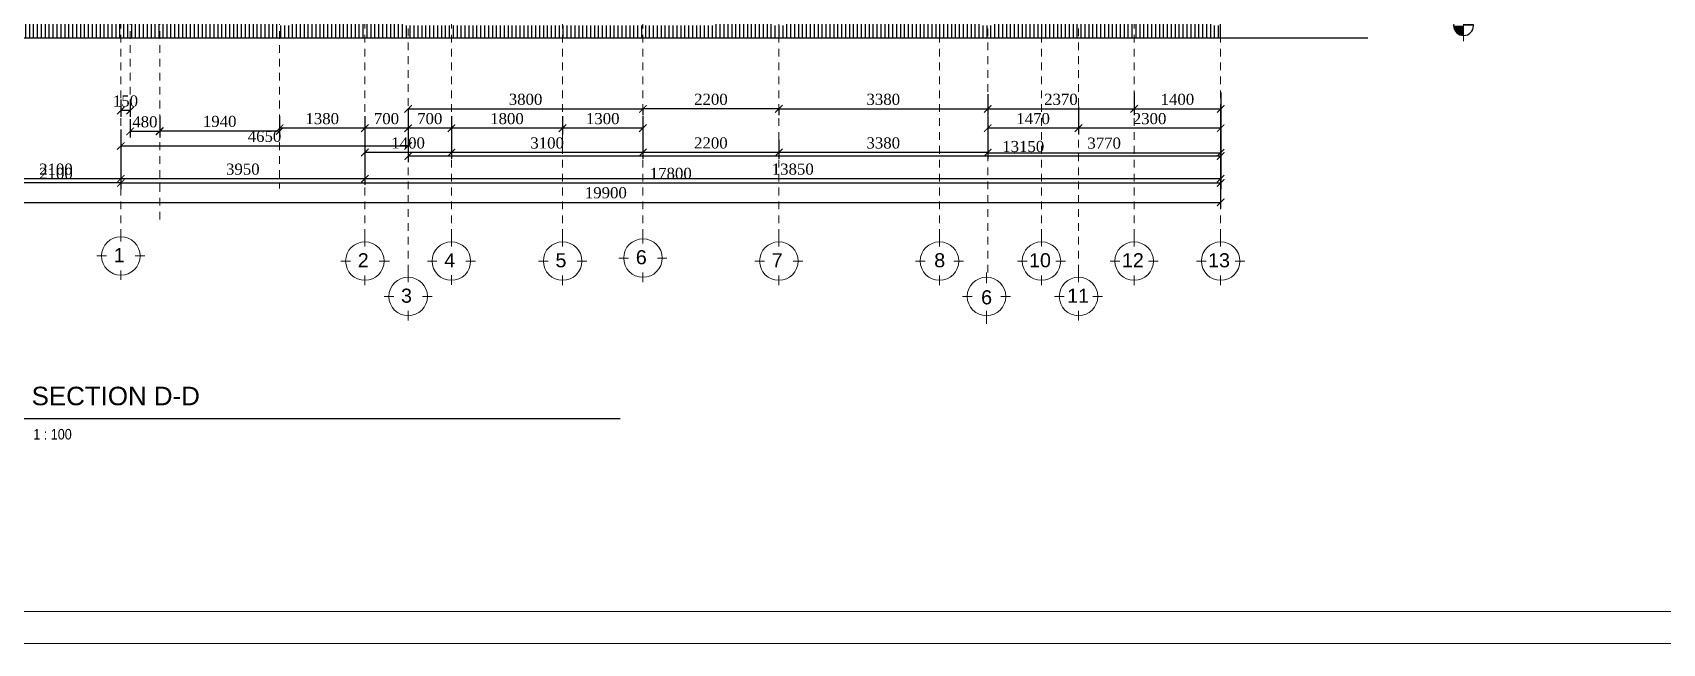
# Model space of a CAD drawing. Header units: millimetres. Extents: x -9564 to 494436, y -140371 to 4257.
# Drawn here: x 400.82 to 427.2, y 101.31 to 111.2 of the extents above; entities that cross this region are included whole.
import ezdxf
from ezdxf.enums import TextEntityAlignment as Align

# ---------------------------------------------------------------- set-up
doc = ezdxf.new("R2010")
doc.units = ezdxf.units.MM
doc.header["$MEASUREMENT"] = 0
doc.linetypes.add('DASHED2', pattern=[0.375, 0.25, -0.125])
doc.linetypes.add('HIDDEN2', pattern=[0.1875, 0.125, -0.0625])
doc.layers.get('DEFPOINTS').update_dxf_attribs({"lineweight": 18})
for name, color, linetype, lineweight in [('09-Arsiran', 8, 'Continuous', 5), ('AS', 8, 'HIDDEN2', 5), ('DIM', 1, 'Continuous', 5), ('LEGEND', 1, 'DASHED2', 50), ('XR-KOP A3_MOZART$0$A-TXTKOP', 3, 'Continuous', 5), ('XR-KOP A3_MOZART$0$KOP-A1$0$A-GRSKOP', 1, 'Continuous', 5)]:
    doc.layers.add(name, color=color, linetype=linetype, lineweight=lineweight)
doc.layers.add('ht', color=14, linetype='Continuous')
doc.layers.add('NOT', color=1, linetype='Continuous')
doc.styles.add('HAND', font='ROMAND.SHX', dxfattribs={"width": 0.8, "height": 250})
doc.styles.add('NOTEXT1', font='arial.ttf')
doc.styles.add('NOTEXT2', font='arial.ttf')
doc.styles.add('NOTEXT4', font='arial.ttf')
doc.styles.get("Standard").update_dxf_attribs({"font": 'arial.ttf'})
doc.styles.add('style2', font='times.ttf', dxfattribs={"height": 0.18})
doc.styles.add('XR-KOP A3_MOZART$0$ROMAND', font='romand.shx', dxfattribs={"height": 2, "bigfont": 'bigfont.shx'})
doc.dimstyles.new('ISO-25', dxfattribs={"dimtxt": 0.18, "dimasz": 0.12, "dimexe": 0.1, "dimexo": 0.1, "dimgap": 0.0625, "dimtad": 1, "dimtoh": 1, "dimdec": 0, "dimlfac": 1000, "dimtxsty": 'style2', "dimblk": 'ARCHTICK', "dimcen": 0.15, "dimclrd": 1, "dimclre": 1, "dimclrt": 4, "dimadec": 0, "dimazin": 0, "dimtfac": 1, "dimtdec": 0, "dimtmove": 0, "dimatfit": 3, "dimldrblk": 'OBLIQUE', "dimfxl": 1, "dimarcsym": 0})

# ---------------------------------------------------------------- blocks, each defined once
blk = doc.blocks.new('hsdh')
at = {"layer": 'XR-KOP A3_MOZART$0$KOP-A1$0$A-GRSKOP', "color": 0, "linetype": 'Continuous', "lineweight": 5}
blk.add_lwpolyline([(145480, 82601), (107945, 82601), (107945, 56197), (145480, 56197)], close=True, dxfattribs=at)
at = {"layer": 'XR-KOP A3_MOZART$0$KOP-A1$0$A-GRSKOP', "color": 5, "linetype": 'Continuous', "lineweight": 5}
blk.add_lwpolyline([(145017, 82138), (108409, 82138), (108409, 56660), (145017, 56660)], close=True, dxfattribs=at)
blk = doc.blocks.new('_ArchTick')
at = {"color": 0, "linetype": 'ByBlock', "const_width": 0.15}
blk.add_lwpolyline([(-0.5, -0.5), (0.5, 0.5)], dxfattribs=at)
blk = doc.blocks.new('*D223')
at = {"color": 1, "lineweight": -2, "transparency": 16777216}
for p, q in [((640.904, 152.231), (640.904, 151.779)), ((643.204, 152.231), (643.204, 151.779)), ((643.204, 151.879), (640.904, 151.879))]:
    blk.add_line(p, q, dxfattribs=at)
at = {"layer": 'DEFPOINTS', "color": 0, "transparency": 16777216}
for p in [(640.904, 152.331), (643.204, 152.331), (640.904, 151.879)]:
    blk.add_point(p, dxfattribs=at)
at = {"color": 1, "lineweight": -2, "transparency": 16777216, "xscale": 0.12, "yscale": 0.12, "zscale": 0.12, "rotation": 180}
blk.add_blockref('_ArchTick', (640.904, 151.879), dxfattribs=at)
at = {"color": 1, "lineweight": -2, "transparency": 16777216, "xscale": 0.12, "yscale": 0.12, "zscale": 0.12}
blk.add_blockref('_ArchTick', (643.204, 151.879), dxfattribs=at)
at = {"color": 4, "transparency": 16777216, "insert": (642.054, 152.033), "char_height": 0.18, "attachment_point": 5, "style": 'style2'}
blk.add_mtext('2300', dxfattribs=at)
blk = doc.blocks.new('_Oblique')
at = {"color": 0, "linetype": 'ByBlock', "lineweight": -2}
blk.add_line((-0.5, -0.5), (0.5, 0.5), dxfattribs=at)
blk = doc.blocks.new('*D224')
at = {"color": 1, "lineweight": -2, "transparency": 16777216}
for p, q in [((639.434, 152.075), (639.434, 151.779)), ((640.904, 152.075), (640.904, 151.779)), ((640.904, 151.879), (639.434, 151.879))]:
    blk.add_line(p, q, dxfattribs=at)
at = {"layer": 'DEFPOINTS', "color": 0, "transparency": 16777216}
for p in [(639.434, 152.175), (640.904, 152.175), (639.434, 151.879)]:
    blk.add_point(p, dxfattribs=at)
at = {"color": 1, "lineweight": -2, "transparency": 16777216, "xscale": 0.12, "yscale": 0.12, "zscale": 0.12, "rotation": 180}
blk.add_blockref('_ArchTick', (639.434, 151.879), dxfattribs=at)
at = {"color": 1, "lineweight": -2, "transparency": 16777216, "xscale": 0.12, "yscale": 0.12, "zscale": 0.12}
blk.add_blockref('_ArchTick', (640.904, 151.879), dxfattribs=at)
at = {"color": 4, "transparency": 16777216, "insert": (640.169, 152.033), "char_height": 0.18, "attachment_point": 5, "style": 'style2'}
blk.add_mtext('1470', dxfattribs=at)
blk = doc.blocks.new('*D225')
at = {"color": 1, "lineweight": -2, "transparency": 16777216}
for p, q in [((636.054, 151.688), (636.054, 151.385)), ((639.434, 151.688), (639.434, 151.385)), ((639.434, 151.485), (636.054, 151.485))]:
    blk.add_line(p, q, dxfattribs=at)
at = {"layer": 'DEFPOINTS', "color": 0, "transparency": 16777216}
for p in [(636.054, 151.788), (639.434, 151.788), (636.054, 151.485)]:
    blk.add_point(p, dxfattribs=at)
at = {"color": 1, "lineweight": -2, "transparency": 16777216, "xscale": 0.12, "yscale": 0.12, "zscale": 0.12, "rotation": 180}
blk.add_blockref('_ArchTick', (636.054, 151.485), dxfattribs=at)
at = {"color": 1, "lineweight": -2, "transparency": 16777216, "xscale": 0.12, "yscale": 0.12, "zscale": 0.12}
blk.add_blockref('_ArchTick', (639.434, 151.485), dxfattribs=at)
at = {"color": 4, "transparency": 16777216, "insert": (637.744, 151.639), "char_height": 0.18, "attachment_point": 5, "style": 'style2'}
blk.add_mtext('3380', dxfattribs=at)
blk = doc.blocks.new('*D226')
at = {"color": 1, "lineweight": -2, "transparency": 16777216}
for p, q in [((633.854, 151.688), (633.854, 151.385)), ((636.054, 151.688), (636.054, 151.385)), ((636.054, 151.485), (633.854, 151.485))]:
    blk.add_line(p, q, dxfattribs=at)
at = {"layer": 'DEFPOINTS', "color": 0, "transparency": 16777216}
for p in [(633.854, 151.788), (636.054, 151.788), (633.854, 151.485)]:
    blk.add_point(p, dxfattribs=at)
at = {"color": 1, "lineweight": -2, "transparency": 16777216, "xscale": 0.12, "yscale": 0.12, "zscale": 0.12, "rotation": 180}
blk.add_blockref('_ArchTick', (633.854, 151.485), dxfattribs=at)
at = {"color": 1, "lineweight": -2, "transparency": 16777216, "xscale": 0.12, "yscale": 0.12, "zscale": 0.12}
blk.add_blockref('_ArchTick', (636.054, 151.485), dxfattribs=at)
at = {"color": 4, "transparency": 16777216, "insert": (634.954, 151.639), "char_height": 0.18, "attachment_point": 5, "style": 'style2'}
blk.add_mtext('2200', dxfattribs=at)
blk = doc.blocks.new('*D227')
at = {"color": 1, "lineweight": -2, "transparency": 16777216}
for p, q in [((632.554, 152.075), (632.554, 151.779)), ((633.854, 152.075), (633.854, 151.779)), ((633.854, 151.879), (632.554, 151.879))]:
    blk.add_line(p, q, dxfattribs=at)
at = {"layer": 'DEFPOINTS', "color": 0, "transparency": 16777216}
for p in [(632.554, 152.175), (633.854, 152.175), (632.554, 151.879)]:
    blk.add_point(p, dxfattribs=at)
at = {"color": 1, "lineweight": -2, "transparency": 16777216, "xscale": 0.12, "yscale": 0.12, "zscale": 0.12, "rotation": 180}
blk.add_blockref('_ArchTick', (632.554, 151.879), dxfattribs=at)
at = {"color": 1, "lineweight": -2, "transparency": 16777216, "xscale": 0.12, "yscale": 0.12, "zscale": 0.12}
blk.add_blockref('_ArchTick', (633.854, 151.879), dxfattribs=at)
at = {"color": 4, "transparency": 16777216, "insert": (633.204, 152.033), "char_height": 0.18, "attachment_point": 5, "style": 'style2'}
blk.add_mtext('1300', dxfattribs=at)
blk = doc.blocks.new('*D228')
at = {"color": 1, "lineweight": -2, "transparency": 16777216}
for p, q in [((630.754, 152.075), (630.754, 151.779)), ((632.554, 152.075), (632.554, 151.779)), ((632.554, 151.879), (630.754, 151.879))]:
    blk.add_line(p, q, dxfattribs=at)
at = {"layer": 'DEFPOINTS', "color": 0, "transparency": 16777216}
for p in [(630.754, 152.175), (632.554, 152.175), (630.754, 151.879)]:
    blk.add_point(p, dxfattribs=at)
at = {"color": 1, "lineweight": -2, "transparency": 16777216, "xscale": 0.12, "yscale": 0.12, "zscale": 0.12, "rotation": 180}
blk.add_blockref('_ArchTick', (630.754, 151.879), dxfattribs=at)
at = {"color": 1, "lineweight": -2, "transparency": 16777216, "xscale": 0.12, "yscale": 0.12, "zscale": 0.12}
blk.add_blockref('_ArchTick', (632.554, 151.879), dxfattribs=at)
at = {"color": 4, "transparency": 16777216, "insert": (631.654, 152.033), "char_height": 0.18, "attachment_point": 5, "style": 'style2'}
blk.add_mtext('1800', dxfattribs=at)
blk = doc.blocks.new('*D229')
at = {"color": 1, "lineweight": -2, "transparency": 16777216}
for p, q in [((630.054, 152.075), (630.054, 151.779)), ((630.754, 152.075), (630.754, 151.779)), ((630.754, 151.879), (630.054, 151.879))]:
    blk.add_line(p, q, dxfattribs=at)
at = {"layer": 'DEFPOINTS', "color": 0, "transparency": 16777216}
for p in [(630.054, 152.175), (630.754, 152.175), (630.054, 151.879)]:
    blk.add_point(p, dxfattribs=at)
at = {"color": 1, "lineweight": -2, "transparency": 16777216, "xscale": 0.12, "yscale": 0.12, "zscale": 0.12, "rotation": 180}
blk.add_blockref('_ArchTick', (630.054, 151.879), dxfattribs=at)
at = {"color": 1, "lineweight": -2, "transparency": 16777216, "xscale": 0.12, "yscale": 0.12, "zscale": 0.12}
blk.add_blockref('_ArchTick', (630.754, 151.879), dxfattribs=at)
at = {"color": 4, "transparency": 16777216, "insert": (630.404, 152.033), "char_height": 0.18, "attachment_point": 5, "style": 'style2'}
blk.add_mtext('700', dxfattribs=at)
blk = doc.blocks.new('*D230')
at = {"color": 1, "lineweight": -2, "transparency": 16777216}
for p, q in [((629.354, 152.075), (629.354, 151.779)), ((630.054, 152.075), (630.054, 151.779)), ((630.054, 151.879), (629.354, 151.879))]:
    blk.add_line(p, q, dxfattribs=at)
at = {"layer": 'DEFPOINTS', "color": 0, "transparency": 16777216}
for p in [(629.354, 152.175), (630.054, 152.175), (629.354, 151.879)]:
    blk.add_point(p, dxfattribs=at)
at = {"color": 1, "lineweight": -2, "transparency": 16777216, "xscale": 0.12, "yscale": 0.12, "zscale": 0.12, "rotation": 180}
blk.add_blockref('_ArchTick', (629.354, 151.879), dxfattribs=at)
at = {"color": 1, "lineweight": -2, "transparency": 16777216, "xscale": 0.12, "yscale": 0.12, "zscale": 0.12}
blk.add_blockref('_ArchTick', (630.054, 151.879), dxfattribs=at)
at = {"color": 4, "transparency": 16777216, "insert": (629.704, 152.033), "char_height": 0.18, "attachment_point": 5, "style": 'style2'}
blk.add_mtext('700', dxfattribs=at)
blk = doc.blocks.new('*D231')
at = {"color": 1, "lineweight": -2, "transparency": 16777216}
for p, q in [((639.434, 151.779), (639.434, 151.382)), ((643.204, 151.779), (643.204, 151.382)), ((639.434, 151.482), (643.204, 151.482))]:
    blk.add_line(p, q, dxfattribs=at)
at = {"layer": 'DEFPOINTS', "color": 0, "transparency": 16777216}
for p in [(639.434, 151.879), (643.204, 151.879), (643.204, 151.482)]:
    blk.add_point(p, dxfattribs=at)
at = {"color": 1, "lineweight": -2, "transparency": 16777216, "xscale": 0.12, "yscale": 0.12, "zscale": 0.12, "rotation": 180}
blk.add_blockref('_ArchTick', (639.434, 151.482), dxfattribs=at)
at = {"color": 1, "lineweight": -2, "transparency": 16777216, "xscale": 0.12, "yscale": 0.12, "zscale": 0.12}
blk.add_blockref('_ArchTick', (643.204, 151.482), dxfattribs=at)
at = {"color": 4, "transparency": 16777216, "insert": (641.319, 151.636), "char_height": 0.18, "attachment_point": 5, "style": 'style2'}
blk.add_mtext('3770', dxfattribs=at)
blk = doc.blocks.new('*D232')
at = {"color": 1, "lineweight": -2, "transparency": 16777216}
for p, q in [((630.754, 151.779), (630.754, 151.385)), ((633.854, 151.779), (633.854, 151.385)), ((633.854, 151.485), (630.754, 151.485))]:
    blk.add_line(p, q, dxfattribs=at)
at = {"layer": 'DEFPOINTS', "color": 0, "transparency": 16777216}
for p in [(630.754, 151.879), (633.854, 151.879), (630.754, 151.485)]:
    blk.add_point(p, dxfattribs=at)
at = {"color": 1, "lineweight": -2, "transparency": 16777216, "xscale": 0.12, "yscale": 0.12, "zscale": 0.12, "rotation": 180}
blk.add_blockref('_ArchTick', (630.754, 151.485), dxfattribs=at)
at = {"color": 1, "lineweight": -2, "transparency": 16777216, "xscale": 0.12, "yscale": 0.12, "zscale": 0.12}
blk.add_blockref('_ArchTick', (633.854, 151.485), dxfattribs=at)
at = {"color": 4, "transparency": 16777216, "insert": (632.304, 151.639), "char_height": 0.18, "attachment_point": 5, "style": 'style2'}
blk.add_mtext('3100', dxfattribs=at)
blk = doc.blocks.new('*D233')
at = {"color": 1, "lineweight": -2, "transparency": 16777216}
for p, q in [((629.354, 151.779), (629.354, 151.385)), ((630.754, 151.779), (630.754, 151.385)), ((630.754, 151.485), (629.354, 151.485))]:
    blk.add_line(p, q, dxfattribs=at)
at = {"layer": 'DEFPOINTS', "color": 0, "transparency": 16777216}
for p in [(629.354, 151.879), (630.754, 151.879), (629.354, 151.485)]:
    blk.add_point(p, dxfattribs=at)
at = {"color": 1, "lineweight": -2, "transparency": 16777216, "xscale": 0.12, "yscale": 0.12, "zscale": 0.12, "rotation": 180}
blk.add_blockref('_ArchTick', (629.354, 151.485), dxfattribs=at)
at = {"color": 1, "lineweight": -2, "transparency": 16777216, "xscale": 0.12, "yscale": 0.12, "zscale": 0.12}
blk.add_blockref('_ArchTick', (630.754, 151.485), dxfattribs=at)
at = {"color": 4, "transparency": 16777216, "insert": (630.054, 151.639), "char_height": 0.18, "attachment_point": 5, "style": 'style2'}
blk.add_mtext('1400', dxfattribs=at)
blk = doc.blocks.new('*D234')
at = {"color": 1, "lineweight": -2, "transparency": 16777216}
for p, q in [((629.354, 151.382), (629.354, 150.961)), ((643.204, 151.382), (643.204, 150.961)), ((643.204, 151.061), (629.354, 151.061))]:
    blk.add_line(p, q, dxfattribs=at)
at = {"layer": 'DEFPOINTS', "color": 0, "transparency": 16777216}
for p in [(629.354, 151.482), (643.204, 151.482), (629.354, 151.061)]:
    blk.add_point(p, dxfattribs=at)
at = {"color": 1, "lineweight": -2, "transparency": 16777216, "xscale": 0.12, "yscale": 0.12, "zscale": 0.12, "rotation": 180}
blk.add_blockref('_ArchTick', (629.354, 151.061), dxfattribs=at)
at = {"color": 1, "lineweight": -2, "transparency": 16777216, "xscale": 0.12, "yscale": 0.12, "zscale": 0.12}
blk.add_blockref('_ArchTick', (643.204, 151.061), dxfattribs=at)
at = {"color": 4, "transparency": 16777216, "insert": (636.279, 151.215), "char_height": 0.18, "attachment_point": 5, "style": 'style2'}
blk.add_mtext('13850', dxfattribs=at)
blk = doc.blocks.new('*D235')
at = {"color": 1, "lineweight": -2, "transparency": 16777216}
for p, q in [((627.974, 152.075), (627.974, 151.779)), ((629.354, 152.075), (629.354, 151.779)), ((629.354, 151.879), (627.974, 151.879))]:
    blk.add_line(p, q, dxfattribs=at)
at = {"layer": 'DEFPOINTS', "color": 0, "transparency": 16777216}
for p in [(627.974, 152.175), (629.354, 152.175), (627.974, 151.879)]:
    blk.add_point(p, dxfattribs=at)
at = {"color": 1, "lineweight": -2, "transparency": 16777216, "xscale": 0.12, "yscale": 0.12, "zscale": 0.12, "rotation": 180}
blk.add_blockref('_ArchTick', (627.974, 151.879), dxfattribs=at)
at = {"color": 1, "lineweight": -2, "transparency": 16777216, "xscale": 0.12, "yscale": 0.12, "zscale": 0.12}
blk.add_blockref('_ArchTick', (629.354, 151.879), dxfattribs=at)
at = {"color": 4, "transparency": 16777216, "insert": (628.664, 152.033), "char_height": 0.18, "attachment_point": 5, "style": 'style2'}
blk.add_mtext('1380', dxfattribs=at)
blk = doc.blocks.new('*D236')
at = {"color": 1, "lineweight": -2, "transparency": 16777216}
for p, q in [((626.034, 152.03), (626.034, 151.733)), ((627.974, 152.075), (627.974, 151.733)), ((627.974, 151.833), (626.034, 151.833))]:
    blk.add_line(p, q, dxfattribs=at)
at = {"layer": 'DEFPOINTS', "color": 0, "transparency": 16777216}
for p in [(626.034, 152.13), (627.974, 152.175), (626.034, 151.833)]:
    blk.add_point(p, dxfattribs=at)
at = {"color": 1, "lineweight": -2, "transparency": 16777216, "xscale": 0.12, "yscale": 0.12, "zscale": 0.12, "rotation": 180}
blk.add_blockref('_ArchTick', (626.034, 151.833), dxfattribs=at)
at = {"color": 1, "lineweight": -2, "transparency": 16777216, "xscale": 0.12, "yscale": 0.12, "zscale": 0.12}
blk.add_blockref('_ArchTick', (627.974, 151.833), dxfattribs=at)
at = {"color": 4, "transparency": 16777216, "insert": (627.004, 151.988), "char_height": 0.18, "attachment_point": 5, "style": 'style2'}
blk.add_mtext('1940', dxfattribs=at)
blk = doc.blocks.new('*D237')
at = {"color": 1, "lineweight": -2, "transparency": 16777216}
for p, q in [((625.554, 152.023), (625.554, 151.726)), ((626.034, 152.075), (626.034, 151.726)), ((626.034, 151.826), (625.554, 151.826))]:
    blk.add_line(p, q, dxfattribs=at)
at = {"layer": 'DEFPOINTS', "color": 0, "transparency": 16777216}
for p in [(625.554, 152.123), (626.034, 152.175), (625.554, 151.826)]:
    blk.add_point(p, dxfattribs=at)
at = {"color": 1, "lineweight": -2, "transparency": 16777216, "xscale": 0.12, "yscale": 0.12, "zscale": 0.12, "rotation": 180}
blk.add_blockref('_ArchTick', (625.554, 151.826), dxfattribs=at)
at = {"color": 1, "lineweight": -2, "transparency": 16777216, "xscale": 0.12, "yscale": 0.12, "zscale": 0.12}
blk.add_blockref('_ArchTick', (626.034, 151.826), dxfattribs=at)
at = {"color": 4, "transparency": 16777216, "insert": (625.794, 151.981), "char_height": 0.18, "attachment_point": 5, "style": 'style2'}
blk.add_mtext('480', dxfattribs=at)
blk = doc.blocks.new('*D238')
at = {"color": 1, "lineweight": -2, "transparency": 16777216}
for p, q in [((625.404, 152.343), (625.404, 152.064)), ((625.554, 152.343), (625.554, 152.064)), ((625.554, 152.164), (625.404, 152.164))]:
    blk.add_line(p, q, dxfattribs=at)
at = {"layer": 'DEFPOINTS', "color": 0, "transparency": 16777216}
for p in [(625.404, 152.443), (625.554, 152.443), (625.404, 152.164)]:
    blk.add_point(p, dxfattribs=at)
at = {"color": 1, "lineweight": -2, "transparency": 16777216, "xscale": 0.12, "yscale": 0.12, "zscale": 0.12, "rotation": 180}
blk.add_blockref('_ArchTick', (625.404, 152.164), dxfattribs=at)
at = {"color": 1, "lineweight": -2, "transparency": 16777216, "xscale": 0.12, "yscale": 0.12, "zscale": 0.12}
blk.add_blockref('_ArchTick', (625.554, 152.164), dxfattribs=at)
at = {"color": 4, "transparency": 16777216, "insert": (625.479, 152.318), "char_height": 0.18, "attachment_point": 5, "style": 'style2'}
blk.add_mtext('150', dxfattribs=at)
blk = doc.blocks.new('*D239')
at = {"color": 1, "lineweight": -2, "transparency": 16777216}
for p, q in [((623.304, 152.118), (623.304, 150.961)), ((625.404, 151.86), (625.404, 150.961)), ((625.404, 151.061), (623.304, 151.061))]:
    blk.add_line(p, q, dxfattribs=at)
at = {"layer": 'DEFPOINTS', "color": 0, "transparency": 16777216}
for p in [(623.304, 152.218), (625.404, 151.96), (623.304, 151.061)]:
    blk.add_point(p, dxfattribs=at)
at = {"color": 1, "lineweight": -2, "transparency": 16777216, "xscale": 0.12, "yscale": 0.12, "zscale": 0.12, "rotation": 180}
blk.add_blockref('_ArchTick', (623.304, 151.061), dxfattribs=at)
at = {"color": 1, "lineweight": -2, "transparency": 16777216, "xscale": 0.12, "yscale": 0.12, "zscale": 0.12}
blk.add_blockref('_ArchTick', (625.404, 151.061), dxfattribs=at)
at = {"color": 4, "transparency": 16777216, "insert": (624.354, 151.215), "char_height": 0.18, "attachment_point": 5, "style": 'style2'}
blk.add_mtext('2100', dxfattribs=at)
blk = doc.blocks.new('*D240')
at = {"color": 1, "lineweight": -2, "transparency": 16777216}
for p, q in [((625.404, 151.779), (625.404, 150.961)), ((629.354, 151.779), (629.354, 150.961)), ((629.354, 151.061), (625.404, 151.061))]:
    blk.add_line(p, q, dxfattribs=at)
at = {"layer": 'DEFPOINTS', "color": 0, "transparency": 16777216}
for p in [(625.404, 151.879), (629.354, 151.879), (625.404, 151.061)]:
    blk.add_point(p, dxfattribs=at)
at = {"color": 1, "lineweight": -2, "transparency": 16777216, "xscale": 0.12, "yscale": 0.12, "zscale": 0.12, "rotation": 180}
blk.add_blockref('_ArchTick', (625.404, 151.061), dxfattribs=at)
at = {"color": 1, "lineweight": -2, "transparency": 16777216, "xscale": 0.12, "yscale": 0.12, "zscale": 0.12}
blk.add_blockref('_ArchTick', (629.354, 151.061), dxfattribs=at)
at = {"color": 4, "transparency": 16777216, "insert": (627.379, 151.215), "char_height": 0.18, "attachment_point": 5, "style": 'style2'}
blk.add_mtext('3950', dxfattribs=at)
blk = doc.blocks.new('*D241')
at = {"color": 1, "lineweight": -2, "transparency": 16777216}
for p, q in [((623.304, 150.961), (623.304, 150.578)), ((643.204, 150.961), (643.204, 150.578)), ((623.304, 150.678), (643.204, 150.678))]:
    blk.add_line(p, q, dxfattribs=at)
at = {"layer": 'DEFPOINTS', "color": 0, "transparency": 16777216}
for p in [(623.304, 151.061), (643.204, 151.061), (643.204, 150.678)]:
    blk.add_point(p, dxfattribs=at)
at = {"color": 1, "lineweight": -2, "transparency": 16777216, "xscale": 0.12, "yscale": 0.12, "zscale": 0.12, "rotation": 180}
blk.add_blockref('_ArchTick', (623.304, 150.678), dxfattribs=at)
at = {"color": 1, "lineweight": -2, "transparency": 16777216, "xscale": 0.12, "yscale": 0.12, "zscale": 0.12}
blk.add_blockref('_ArchTick', (643.204, 150.678), dxfattribs=at)
at = {"color": 4, "transparency": 16777216, "insert": (633.254, 150.832), "char_height": 0.18, "attachment_point": 5, "style": 'style2'}
blk.add_mtext('19900', dxfattribs=at)
blk = doc.blocks.new('A$C459A4C15')
at = {"layer": 'ht'}
h = blk.add_hatch(color=256, dxfattribs=at)
h.paths.add_polyline_path([(0, 0.08), (0, 0), (-0.08, 0, -0.414214)])
h.paths.add_polyline_path([(0, 0), (0.08, 0, -0.414214), (0, -0.08)])
blk.add_circle((0, 0), 0.0801, dxfattribs=at)
blk = doc.blocks.new('NOT-28-ADI')
at = {"const_width": 50}
blk.add_lwpolyline([(-750, 0), (750, 0)], dxfattribs=at)
blk.add_circle((0, 0), 750)
at = {"layer": 'NOT'}
blk.add_line((750, 0), (12100, 0), dxfattribs=at)
at = {"color": 5, "style": 'NOTEXT4'}
for tag, p in [('JDL1', (988, 765)), ('JDL2', (988, 250))]:
    blk.add_attdef(tag, p, '', height=350, dxfattribs=at)
at = {"color": 5, "style": 'NOTEXT4', "width": 0.85}
blk.add_attdef('NO', text='', height=300, dxfattribs=at).set_placement((68, 360), align=Align.MIDDLE_CENTER)
at = {"style": 'NOTEXT1', "width": 0.85}
blk.add_attdef('REF.', text='', height=200, dxfattribs=at).set_placement((0, -190), align=Align.TOP_CENTER)
blk.add_attdef('SCALE', (1020, -398), '', height=200, dxfattribs=at)
blk.add_attdef('ROOM', text='', height=200, dxfattribs=at).set_placement((3715, -388), align=Align.RIGHT)
blk = doc.blocks.new('*D598')
at = {"layer": 'DEFPOINTS', "color": 0, "transparency": 16777216}
for p in [(453.403, 197.68), (458.053, 197.701), (458.053, 197.601)]:
    blk.add_point(p, dxfattribs=at)
at = {"layer": 'DIM', "color": 1, "lineweight": -2, "transparency": 16777216}
for p, q in [((453.403, 197.601), (458.053, 197.601)), ((453.403, 197.58), (453.403, 197.501)), ((458.053, 197.601), (458.053, 197.501))]:
    blk.add_line(p, q, dxfattribs=at)
at = {"layer": 'DIM', "color": 1, "lineweight": -2, "transparency": 16777216, "xscale": 0.12, "yscale": 0.12, "zscale": 0.12, "rotation": 180}
blk.add_blockref('_ArchTick', (453.403, 197.601), dxfattribs=at)
at = {"layer": 'DIM', "color": 1, "lineweight": -2, "transparency": 16777216, "xscale": 0.12, "yscale": 0.12, "zscale": 0.12}
blk.add_blockref('_ArchTick', (458.053, 197.601), dxfattribs=at)
at = {"layer": 'DIM', "color": 4, "transparency": 16777216, "insert": (455.728, 197.755), "char_height": 0.18, "attachment_point": 5, "style": 'style2'}
blk.add_mtext('4650', dxfattribs=at)
blk = doc.blocks.new('*D599')
at = {"layer": 'DEFPOINTS', "color": 0, "transparency": 16777216}
for p in [(458.053, 198.301), (461.853, 198.301), (461.853, 198.201)]:
    blk.add_point(p, dxfattribs=at)
at = {"layer": 'DIM', "color": 1, "lineweight": -2, "transparency": 16777216}
for p, q in [((458.053, 198.201), (458.053, 198.101)), ((458.053, 198.201), (461.853, 198.201)), ((461.853, 198.201), (461.853, 198.101))]:
    blk.add_line(p, q, dxfattribs=at)
at = {"layer": 'DIM', "color": 1, "lineweight": -2, "transparency": 16777216, "xscale": 0.12, "yscale": 0.12, "zscale": 0.12, "rotation": 180}
blk.add_blockref('_ArchTick', (458.053, 198.201), dxfattribs=at)
at = {"layer": 'DIM', "color": 1, "lineweight": -2, "transparency": 16777216, "xscale": 0.12, "yscale": 0.12, "zscale": 0.12}
blk.add_blockref('_ArchTick', (461.853, 198.201), dxfattribs=at)
at = {"layer": 'DIM', "color": 4, "transparency": 16777216, "insert": (459.953, 198.355), "char_height": 0.18, "attachment_point": 5, "style": 'style2'}
blk.add_mtext('3800', dxfattribs=at)
blk = doc.blocks.new('*D600')
at = {"layer": 'DEFPOINTS', "color": 0, "transparency": 16777216}
for p in [(467.433, 198.539), (464.053, 198.301), (467.433, 198.201)]:
    blk.add_point(p, dxfattribs=at)
at = {"layer": 'DIM', "color": 1, "lineweight": -2, "transparency": 16777216}
for p, q in [((467.433, 198.439), (467.433, 198.101)), ((464.053, 198.201), (464.053, 198.101)), ((464.053, 198.201), (467.433, 198.201))]:
    blk.add_line(p, q, dxfattribs=at)
at = {"layer": 'DIM', "color": 1, "lineweight": -2, "transparency": 16777216, "xscale": 0.12, "yscale": 0.12, "zscale": 0.12, "rotation": 180}
blk.add_blockref('_ArchTick', (464.053, 198.201), dxfattribs=at)
at = {"layer": 'DIM', "color": 1, "lineweight": -2, "transparency": 16777216, "xscale": 0.12, "yscale": 0.12, "zscale": 0.12}
blk.add_blockref('_ArchTick', (467.433, 198.201), dxfattribs=at)
at = {"layer": 'DIM', "color": 4, "transparency": 16777216, "insert": (465.743, 198.355), "char_height": 0.18, "attachment_point": 5, "style": 'style2'}
blk.add_mtext('3380', dxfattribs=at)
blk = doc.blocks.new('*D601')
at = {"layer": 'DEFPOINTS', "color": 0, "transparency": 16777216}
for p in [(467.433, 198.539), (469.803, 198.567), (469.803, 198.201)]:
    blk.add_point(p, dxfattribs=at)
at = {"layer": 'DIM', "color": 1, "lineweight": -2, "transparency": 16777216}
for p, q in [((467.433, 198.439), (467.433, 198.101)), ((469.803, 198.467), (469.803, 198.101)), ((467.433, 198.201), (469.803, 198.201))]:
    blk.add_line(p, q, dxfattribs=at)
at = {"layer": 'DIM', "color": 1, "lineweight": -2, "transparency": 16777216, "xscale": 0.12, "yscale": 0.12, "zscale": 0.12, "rotation": 180}
blk.add_blockref('_ArchTick', (467.433, 198.201), dxfattribs=at)
at = {"layer": 'DIM', "color": 1, "lineweight": -2, "transparency": 16777216, "xscale": 0.12, "yscale": 0.12, "zscale": 0.12}
blk.add_blockref('_ArchTick', (469.803, 198.201), dxfattribs=at)
at = {"layer": 'DIM', "color": 4, "transparency": 16777216, "insert": (468.618, 198.355), "char_height": 0.18, "attachment_point": 5, "style": 'style2'}
blk.add_mtext('2370', dxfattribs=at)
blk = doc.blocks.new('*D602')
at = {"layer": 'DEFPOINTS', "color": 0, "transparency": 16777216}
for p in [(471.203, 198.567), (469.803, 198.301), (471.203, 198.201)]:
    blk.add_point(p, dxfattribs=at)
at = {"layer": 'DIM', "color": 1, "lineweight": -2, "transparency": 16777216}
for p, q in [((471.203, 198.467), (471.203, 198.101)), ((469.803, 198.201), (469.803, 198.101)), ((469.803, 198.201), (471.203, 198.201))]:
    blk.add_line(p, q, dxfattribs=at)
at = {"layer": 'DIM', "color": 1, "lineweight": -2, "transparency": 16777216, "xscale": 0.12, "yscale": 0.12, "zscale": 0.12, "rotation": 180}
blk.add_blockref('_ArchTick', (469.803, 198.201), dxfattribs=at)
at = {"layer": 'DIM', "color": 1, "lineweight": -2, "transparency": 16777216, "xscale": 0.12, "yscale": 0.12, "zscale": 0.12}
blk.add_blockref('_ArchTick', (471.203, 198.201), dxfattribs=at)
at = {"layer": 'DIM', "color": 4, "transparency": 16777216, "insert": (470.503, 198.355), "char_height": 0.18, "attachment_point": 5, "style": 'style2'}
blk.add_mtext('1400', dxfattribs=at)
blk = doc.blocks.new('*D603')
at = {"layer": 'DEFPOINTS', "color": 0, "transparency": 16777216}
for p in [(458.053, 198.201), (471.203, 198.201), (458.053, 197.437)]:
    blk.add_point(p, dxfattribs=at)
at = {"layer": 'DIM', "color": 1, "lineweight": -2, "transparency": 16777216}
for p, q in [((458.053, 198.101), (458.053, 197.337)), ((471.203, 198.101), (471.203, 197.337)), ((471.203, 197.437), (458.053, 197.437))]:
    blk.add_line(p, q, dxfattribs=at)
at = {"layer": 'DIM', "color": 1, "lineweight": -2, "transparency": 16777216, "xscale": 0.12, "yscale": 0.12, "zscale": 0.12, "rotation": 180}
blk.add_blockref('_ArchTick', (458.053, 197.437), dxfattribs=at)
at = {"layer": 'DIM', "color": 1, "lineweight": -2, "transparency": 16777216, "xscale": 0.12, "yscale": 0.12, "zscale": 0.12}
blk.add_blockref('_ArchTick', (471.203, 197.437), dxfattribs=at)
at = {"layer": 'DIM', "color": 4, "transparency": 16777216, "insert": (468.008, 197.591), "char_height": 0.18, "attachment_point": 5, "style": 'style2'}
blk.add_mtext('13150', dxfattribs=at)
blk = doc.blocks.new('*D604')
at = {"layer": 'DEFPOINTS', "color": 0, "transparency": 16777216}
for p in [(453.403, 197.601), (471.203, 197.601), (471.203, 197.001)]:
    blk.add_point(p, dxfattribs=at)
at = {"layer": 'DIM', "color": 1, "lineweight": -2, "transparency": 16777216}
for p, q in [((453.403, 197.501), (453.403, 196.901)), ((471.203, 197.501), (471.203, 196.901)), ((453.403, 197.001), (471.203, 197.001))]:
    blk.add_line(p, q, dxfattribs=at)
at = {"layer": 'DIM', "color": 1, "lineweight": -2, "transparency": 16777216, "xscale": 0.12, "yscale": 0.12, "zscale": 0.12, "rotation": 180}
blk.add_blockref('_ArchTick', (453.403, 197.001), dxfattribs=at)
at = {"layer": 'DIM', "color": 1, "lineweight": -2, "transparency": 16777216, "xscale": 0.12, "yscale": 0.12, "zscale": 0.12}
blk.add_blockref('_ArchTick', (471.203, 197.001), dxfattribs=at)
at = {"layer": 'DIM', "color": 4, "transparency": 16777216, "insert": (462.303, 197.155), "char_height": 0.18, "attachment_point": 5, "style": 'style2'}
blk.add_mtext('17800', dxfattribs=at)
blk = doc.blocks.new('*D605')
at = {"color": 1, "lineweight": -2, "transparency": 16777216}
for p, q in [((451.303, 199.816), (451.303, 196.901)), ((453.403, 197.501), (453.403, 196.901)), ((453.403, 197.001), (451.303, 197.001))]:
    blk.add_line(p, q, dxfattribs=at)
at = {"layer": 'DEFPOINTS', "color": 0, "transparency": 16777216}
for p in [(451.303, 199.916), (453.403, 197.601), (451.303, 197.001)]:
    blk.add_point(p, dxfattribs=at)
at = {"color": 1, "lineweight": -2, "transparency": 16777216, "xscale": 0.12, "yscale": 0.12, "zscale": 0.12, "rotation": 180}
blk.add_blockref('_ArchTick', (451.303, 197.001), dxfattribs=at)
at = {"color": 1, "lineweight": -2, "transparency": 16777216, "xscale": 0.12, "yscale": 0.12, "zscale": 0.12}
blk.add_blockref('_ArchTick', (453.403, 197.001), dxfattribs=at)
at = {"color": 4, "transparency": 16777216, "insert": (452.353, 197.155), "char_height": 0.18, "attachment_point": 5, "style": 'style2'}
blk.add_mtext('2100', dxfattribs=at)
blk = doc.blocks.new('*D606')
at = {"layer": 'DEFPOINTS', "color": 0, "transparency": 16777216}
for p in [(461.853, 198.301), (461.853, 198.201), (464.053, 198.301)]:
    blk.add_point(p, dxfattribs=at)
at = {"layer": 'DIM', "color": 1, "lineweight": -2, "transparency": 16777216}
for p, q in [((461.853, 198.201), (461.853, 198.101)), ((464.053, 198.201), (461.853, 198.201)), ((464.053, 198.201), (464.053, 198.101))]:
    blk.add_line(p, q, dxfattribs=at)
at = {"layer": 'DIM', "color": 1, "lineweight": -2, "transparency": 16777216, "xscale": 0.12, "yscale": 0.12, "zscale": 0.12, "rotation": 180}
blk.add_blockref('_ArchTick', (461.853, 198.201), dxfattribs=at)
at = {"layer": 'DIM', "color": 1, "lineweight": -2, "transparency": 16777216, "xscale": 0.12, "yscale": 0.12, "zscale": 0.12}
blk.add_blockref('_ArchTick', (464.053, 198.201), dxfattribs=at)
at = {"layer": 'DIM', "color": 4, "transparency": 16777216, "insert": (462.953, 198.355), "char_height": 0.18, "attachment_point": 5, "style": 'style2'}
blk.add_mtext('2200', dxfattribs=at)
blk = doc.blocks.new('1223')
at = {"layer": '09-Arsiran'}
for p, q in [((453.4027, 196.2087), (453.4027, 196.053)), ((457.3527, 196.1256), (457.3527, 195.9699)), ((458.7527, 196.1256), (458.7527, 195.9699)), ((460.5527, 196.1256), (460.5527, 195.9699)), ((461.8527, 196.1745), (461.8527, 196.0188)), ((464.0527, 196.1256), (464.0527, 195.9699)), ((466.6527, 196.1256), (466.6527, 195.9699)), ((468.3027, 196.1256), (468.3027, 195.9699)), ((469.8027, 196.1256), (469.8027, 195.9699)), ((471.2027, 196.1256), (471.2027, 195.9699)), ((453.1691, 195.8194), (453.0134, 195.8194)), ((453.792, 195.8194), (453.6363, 195.8194)), ((457.1191, 195.7363), (456.9634, 195.7363)), ((457.7507, 195.7363), (457.5863, 195.7363)), ((458.5191, 195.7363), (458.3634, 195.7363)), ((459.142, 195.7363), (458.9863, 195.7363)), ((460.3191, 195.7363), (460.1634, 195.7363)), ((460.942, 195.7363), (460.7863, 195.7363)), ((461.6191, 195.7852), (461.4634, 195.7852)), ((462.242, 195.7852), (462.0863, 195.7852)), ((463.8191, 195.7363), (463.6634, 195.7363)), ((464.442, 195.7363), (464.2863, 195.7363)), ((466.4191, 195.7363), (466.2634, 195.7363)), ((467.042, 195.7363), (466.8863, 195.7363)), ((468.0691, 195.7363), (467.9134, 195.7363)), ((468.692, 195.7363), (468.5363, 195.7363)), ((469.5691, 195.7363), (469.4134, 195.7363)), ((470.192, 195.7363), (470.0363, 195.7363)), ((470.9691, 195.7363), (470.8134, 195.7363)), ((471.592, 195.7363), (471.4363, 195.7363)), ((453.4027, 195.5858), (453.4027, 195.4301)), ((457.3527, 195.5027), (457.3527, 195.347)), ((458.0527, 195.5522), (458.0527, 195.3964)), ((458.7527, 195.5091), (458.7527, 195.3534)), ((460.5527, 195.5027), (460.5527, 195.347)), ((461.8527, 195.5516), (461.8527, 195.3959)), ((464.0527, 195.5027), (464.0527, 195.347)), ((466.6527, 195.5027), (466.6527, 195.347)), ((467.4133, 195.3964), (467.4133, 195.5522)), ((467.4133, 195.3809), (467.4133, 195.5366)), ((468.3027, 195.5027), (468.3027, 195.347)), ((468.9027, 195.5522), (468.9027, 195.3964)), ((469.8027, 195.5027), (469.8027, 195.347)), ((471.2027, 195.5027), (471.2027, 195.347)), ((457.8191, 195.1629), (457.6634, 195.1629)), ((458.442, 195.1629), (458.2863, 195.1629)), ((467.024, 195.1629), (467.1797, 195.1629)), ((467.6469, 195.1629), (467.8026, 195.1629)), ((468.6691, 195.1629), (468.5134, 195.1629)), ((469.292, 195.1629), (469.1363, 195.1629)), ((458.0527, 194.9293), (458.0527, 194.7735)), ((467.4133, 194.7735), (467.4133, 194.9293)), ((467.4133, 194.719), (467.4133, 194.8748)), ((468.9027, 194.9293), (468.9027, 194.7735))]:
    blk.add_line(p, q, dxfattribs=at)
for centre in [(453.4027, 195.8194), (457.3527, 195.7363), (458.7527, 195.7363), (460.5527, 195.7363), (461.8527, 195.7852), (464.0527, 195.7363), (466.6527, 195.7363), (468.3027, 195.7363), (469.8027, 195.7363), (471.2027, 195.7363), (458.0527, 195.1629), (467.4133, 195.1629), (468.9027, 195.1629)]:
    blk.add_circle(centre, 0.3115, dxfattribs=at)
at = {"layer": 'AS'}
for p, q in [((453.4027, 196.1256), (453.4027, 214.2574)), ((457.3527, 196.1256), (457.3527, 214.2574)), ((458.0527, 195.5522), (458.0527, 214.2574)), ((458.7527, 196.1256), (458.7527, 214.2574)), ((460.5527, 196.1256), (460.5527, 214.2574)), ((461.8527, 196.1256), (461.8527, 214.2574)), ((464.0527, 196.1256), (464.0527, 214.2574)), ((466.6527, 196.1256), (466.6527, 214.2574)), ((467.4327, 195.5522), (467.4327, 214.2574)), ((468.3027, 196.1256), (468.3027, 214.2574)), ((468.9027, 195.5522), (468.9027, 214.2574)), ((469.8027, 196.1256), (469.8027, 214.2574)), ((471.2027, 196.1256), (471.2027, 214.2574))]:
    blk.add_line(p, q, dxfattribs=at)
at = {"layer": '09-Arsiran', "color": 2, "attachment_point": 3}
for s, insert, char_height in [('1', (453.4646, 195.9467), 0.2281), ('2', (457.4146, 195.8636), 0.2281), ('4', (458.8146, 195.8636), 0.2281), ('5', (460.6146, 195.8636), 0.2281), ('6', (461.9146, 195.9125), 0.2281), ('7', (464.1146, 195.8636), 0.2281), ('8', (466.7441, 195.8636), 0.2281), ('10', (468.4557, 195.8636), 0.22808), ('12', (469.959, 195.8636), 0.22808), ('13', (471.3533, 195.8636), 0.22808), ('3', (458.1146, 195.2901), 0.2281), ('11', (469.0727, 195.2901), 0.22808)]:
    blk.add_mtext_dynamic_manual_height_columns(s, width=0.054257, gutter_width=1.1404, heights=[0], dxfattribs=dict(at, insert=insert, char_height=char_height))
at = {"layer": '09-Arsiran', "color": 2, "insert": (467.3271, 195.0356), "char_height": 0.2281, "attachment_point": 3, "rotation": 180}
blk.add_mtext_dynamic_manual_height_columns('9', width=0.054257, gutter_width=1.1404, heights=[0], dxfattribs=at)
dim = blk.add_linear_dim(base=(451.3027, 197.0008), p1=(453.4027, 197.6008), p2=(451.3027, 199.9158), dimstyle='ISO-25')
dim.commit()
dim.dimension.update_dxf_attribs({"geometry": '*D605', "text_midpoint": (452.3527, 197.1549)})
at = {"layer": 'DIM'}
for base, p1, p2, picture, middle in [((461.8527, 198.2008), (458.0527, 198.3008), (461.8527, 198.3008), '*D599', (459.9527, 198.3549)), ((461.8527, 198.2008), (464.0527, 198.3006), (461.8527, 198.3008), '*D606', (462.9527, 198.3549)), ((467.4327, 198.2006), (464.0527, 198.3006), (467.4327, 198.5394), '*D600', (465.7427, 198.3547)), ((469.8027, 198.2008), (467.4327, 198.5394), (469.8027, 198.5665), '*D601', (468.6177, 198.3552)), ((471.2027, 198.2008), (469.8027, 198.3008), (471.2027, 198.5665), '*D602', (470.5027, 198.3549)), ((458.0527, 197.6008), (453.4027, 197.6805), (458.0527, 197.7008), '*D598', (455.7277, 197.7549)), ((471.2027, 197.0008), (453.4027, 197.6008), (471.2027, 197.6008), '*D604', (462.3027, 197.1552))]:
    dim = blk.add_linear_dim(base=base, p1=p1, p2=p2, dimstyle='ISO-25', dxfattribs=at)
    dim.commit()
    dim.dimension.update_dxf_attribs({"geometry": picture, "text_midpoint": middle})
dim = blk.add_linear_dim(base=(458.0527, 197.4366), p1=(471.2027, 198.2008), p2=(458.0527, 198.2008), dimstyle='ISO-25', dxfattribs=at)
dim.commit()
dim.dimension.update_dxf_attribs({"geometry": '*D603', "text_midpoint": (468.0077, 197.4366), "dimtype": 128})
blk = doc.blocks.new('A$C2a879c63')
h = blk.add_hatch()
h.set_pattern_fill('ANSI31', color=8, scale=0.02, angle=45)
h.set_pattern_definition([(90, (304.828597, -113.989553), (-0.0635, 0), [])])
h.paths.add_polyline_path([(431.3165, 10.3654), (429.0665, 10.3654), (429.0665, 9.8054), (431.3165, 9.8054)])
h.paths.add_polyline_path([(431.7965, 10.3654), (431.3165, 10.3654), (431.3165, 9.8054), (431.7965, 9.8054)])
h.paths.add_polyline_path([(433.7365, 10.3654), (431.7965, 10.3654), (431.7965, 9.8054), (433.7365, 9.8054)])
h.paths.add_polyline_path([(441.7415, 10.3654), (440.7565, 10.3654), (440.7565, 10.0054), (441.7415, 10.0054)], flags=17)
h.paths.add_polyline_path([(445.1215, 10.3654), (441.8915, 10.3654), (441.8915, 10.0054), (445.1215, 10.0054)], flags=17)
h.paths.add_polyline_path([(448.8165, 10.3654), (445.2715, 10.3654), (445.2715, 10.0054), (448.8165, 10.0054)], flags=17)
h.paths.add_polyline_path([(433.8865, 10.3654), (433.8865, 10.0054), (433.7365, 10.0054), (433.7365, 9.8054), (448.9665, 9.8054), (448.9665, 10.0054), (439.6518, 10.0054), (439.5415, 10.0054), (435.7415, 10.0054), (435.7415, 10.3654)])
for p, q in [((448.9665, 9.8054), (448.9665, 24.2154)), ((448.9665, 9.8054), (448.9665, 12.9454)), ((429.0665, 9.8054), (451.3499, 9.8054))]:
    blk.add_line(p, q)
at = {"layer": 'AS'}
for p, q in [((431.3165, 10.3654), (431.3165, 8.529)), ((431.7965, 10.3654), (431.7965, 6.8366)), ((433.7365, 10.3654), (433.7365, 7.3666)), ((451.3499, 9.8054), (429.0665, 9.8054))]:
    blk.add_line(p, q, dxfattribs=at)
at = {"layer": 'DIM', "color": 1, "linetype": 'ByBlock'}
blk.add_line((452.8978, 25.1378), (452.8978, 9.7514), dxfattribs=at)
blk.add_blockref('1223', (-22.2361, -189.5444))
at = {"xscale": -2, "yscale": 2, "zscale": 2}
blk.add_blockref('A$C459A4C15', (452.8978, 10.0054), dxfattribs=at)
at = {"layer": 'LEGEND', "xscale": 0.00111896417510141, "yscale": 0.00111896417510141, "zscale": 0.00111896417510141}
blk.add_blockref('hsdh', (299.213, -62.8819), dxfattribs=at)
at = {"layer": 'NOT'}
ref = blk.add_blockref('NOT-28-ADI', (428.876, 3.6428), dxfattribs=dict(at, xscale=0.0008571428572759032, yscale=0.0008571428572759032, zscale=0.0008571428572759032))
ref.add_attrib('NO', '01', dxfattribs={"layer": '0', "color": 5, "height": 0.25714, "style": 'NOTEXT2', "width": 0.85}).set_placement((428.9343, 3.9511), align=Align.MIDDLE_CENTER)
ref.add_attrib('JDL2', 'SECTION D-D', (429.7226, 3.8571), dxfattribs={"layer": '0', "color": 5, "height": 0.3, "style": 'NOTEXT2'})
ref.add_attrib('SCALE', '1 : 100', (429.7499, 3.3017), dxfattribs={"layer": '0', "height": 0.17143, "style": 'NOTEXT1', "width": 0.85})
at = {"color": 4, "style": 'HAND'}
for tag, height, rotation, p in [('DRY.WASHER', 0.054, 0, (11.9366, 24.9122)), ('PATIO', 0.135, 0, (20.9666, 21.5696)), ('GENSET', 0.135, 0, (18.2157, 17.1045)), ('PLANTERBOX', 0.135, 90, (22.169, 13.2959)), ('PLANTERBOX', 0.135, 0, (18.5224, 11.5633)), ('PATIO', 0.135, 0, (400.0395, 10.821)), ('CARPORT', 0.135, 0, (12.157, 9.7744)), ('CARPORT', 0.135, 0, (20.6202, 9.7744))]:
    blk.add_attdef(tag, text='', height=height, rotation=rotation, dxfattribs=at).set_placement(p, align=Align.MIDDLE)
at = {"layer": 'XR-KOP A3_MOZART$0$A-TXTKOP', "style": 'XR-KOP A3_MOZART$0$ROMAND'}
for tag, p in [('1:200', (37.0468, 3.1879)), ('1:100', (79.0468, 3.1879)), ('1:100', (121.0468, 3.1879)), ('1:100', (163.0468, 3.1879)), ('1:100', (205.0468, 3.1879)), ('1:100', (247.0468, 3.1879)), ('1:100', (289.0468, 3.1879)), ('1:100', (331.0468, 3.1879)), ('1:100', (373.0468, 3.1879)), ('1:100', (415.0468, 3.1879)), ('1:100', (457.0468, 3.1879)), ('1:100', (499.0468, 3.1879))]:
    blk.add_attdef(tag, text='', height=0.1296, dxfattribs=at).set_placement(p, align=Align.MIDDLE)
for base, p1, p2, picture, middle in [((431.1665, 8.629), (431.3165, 8.9079), (431.1665, 8.9079), '*D238', (431.2415, 8.629)), ((431.3165, 8.2913), (431.7965, 8.6401), (431.3165, 8.5878), '*D237', (431.5565, 8.2913))]:
    dim = blk.add_linear_dim(base=base, p1=p1, p2=p2, dimstyle='ISO-25')
    dim.commit()
    dim.dimension.update_dxf_attribs({"geometry": picture, "text_midpoint": middle, "dimtype": 128, "insert": (-194.2379, -143.5351)})
for base, p1, p2, picture, middle in [((446.6665, 8.3437), (448.9665, 8.7961), (446.6665, 8.7961), '*D223', (447.8165, 8.4977)), ((429.0665, 7.5255), (431.1665, 8.4251), (429.0665, 8.683), '*D239', (430.1165, 7.6795)), ((431.7965, 8.2983), (433.7365, 8.6401), (431.7965, 8.5947), '*D236', (432.7665, 8.4526)), ((433.7365, 8.3437), (435.1165, 8.6401), (433.7365, 8.6401), '*D235', (434.4265, 8.4977)), ((435.1165, 8.3437), (435.8165, 8.6401), (435.1165, 8.6401), '*D230', (435.4665, 8.498)), ((435.8165, 8.3437), (436.5165, 8.6401), (435.8165, 8.6401), '*D229', (436.1665, 8.498)), ((436.5165, 8.3437), (438.3165, 8.6401), (436.5165, 8.6401), '*D228', (437.4165, 8.4977)), ((438.3165, 8.3437), (439.6165, 8.6401), (438.3165, 8.6401), '*D227', (438.9665, 8.4977)), ((445.1965, 8.3437), (446.6665, 8.6401), (445.1965, 8.6401), '*D224', (445.9315, 8.498)), ((431.1665, 7.5255), (435.1165, 8.3437), (431.1665, 8.3437), '*D240', (433.1415, 7.6798)), ((435.1165, 7.9503), (436.5165, 8.3437), (435.1165, 8.3437), '*D233', (435.8165, 8.1044)), ((436.5165, 7.9503), (439.6165, 8.3437), (436.5165, 8.3437), '*D232', (438.0665, 8.1044)), ((439.6165, 7.9503), (441.8165, 8.2528), (439.6165, 8.2528), '*D226', (440.7165, 8.1044)), ((441.8165, 7.9503), (445.1965, 8.2528), (441.8165, 8.2528), '*D225', (443.5065, 8.1044)), ((448.9665, 7.9464), (445.1965, 8.3437), (448.9665, 8.3437), '*D231', (447.0815, 8.1007)), ((435.1165, 7.5255), (448.9665, 7.9464), (435.1165, 7.9464), '*D234', (442.0415, 7.6795)), ((448.9665, 7.143), (429.0665, 7.5255), (448.9665, 7.5255), '*D241', (439.0165, 7.2973))]:
    dim = blk.add_linear_dim(base=base, p1=p1, p2=p2, dimstyle='ISO-25')
    dim.commit()
    dim.dimension.update_dxf_attribs({"geometry": picture, "text_midpoint": middle, "insert": (-194.2379, -143.5351)})

msp = doc.modelspace()

# ---------------------------------------------------------------- block references
msp.add_blockref('A$C2a879c63', (-28.9148, 101.3058))

doc.saveas('drawing.dxf')
